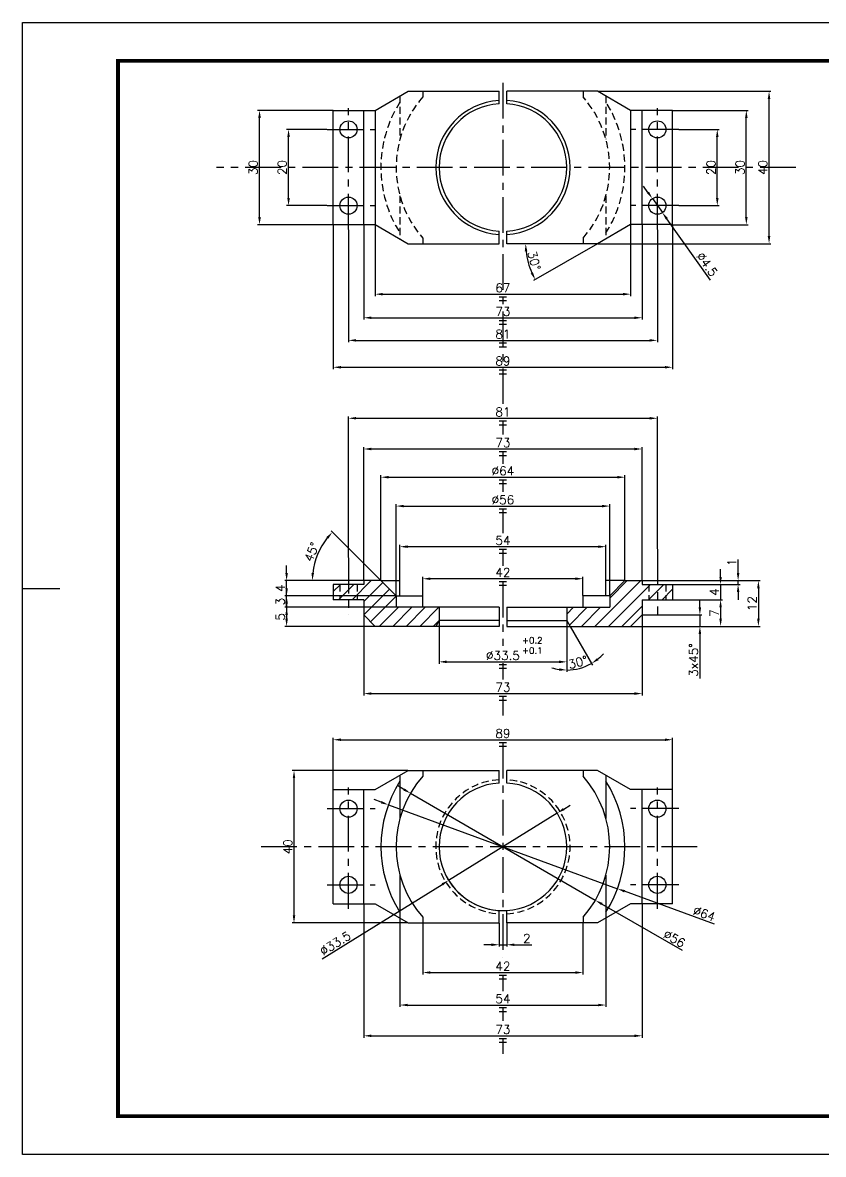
# Model space of a CAD drawing. Extents: x 0 to 420, y 0 to 297.
# Drawn here: x 0 to 210, y 0 to 297 of the extents above; entities that cross this region are included whole.
import ezdxf

# ---------------------------------------------------------------- set-up
doc = ezdxf.new("R2010")
doc.units = 0
doc.header["$LTSCALE"] = 7.5
doc.header["$MEASUREMENT"] = 0
doc.linetypes.add('CENTER', pattern=[2, 1.25, -0.25, 0.25, -0.25])
doc.linetypes.add('HIDDEN', pattern=[0.375, 0.25, -0.125])
doc.layers.get('0').update_dxf_attribs({"linetype": 'CONTINUOUS'})
doc.layers.get('DEFPOINTS').update_dxf_attribs({"linetype": 'CONTINUOUS'})
for name, color, linetype in [('0-CO', 3, 'CONTINUOUS'), ('CL', 1, 'CENTER'), ('CO', 3, 'CONTINUOUS'), ('OC', 1, 'HIDDEN'), ('RY', 5, 'CONTINUOUS')]:
    doc.layers.add(name, color=color, linetype=linetype)
doc.styles.add('ROMANS', font='ROMANS.SHX')
doc.dimstyles.new('1', dxfattribs={"dimtxt": 2.3, "dimasz": 2, "dimexe": 0.5, "dimexo": 0.0625, "dimgap": 0.5, "dimtad": 1, "dimdec": 4, "dimdsep": 46, "dimtxsty": 'ROMANS', "dimcen": -2, "dimclrt": 7, "dimadec": 0, "dimazin": 0, "dimtfac": 0.869565, "dimtdec": 4, "dimtmove": 0, "dimatfit": 3, "dimfxl": 1, "dimtolj": 1, "dimarcsym": 0})

# ---------------------------------------------------------------- blocks, each defined once
blk = doc.blocks.new('A3G')
blk.add_line((0, 148.5), (9.75, 148.5))
blk.add_lwpolyline([(0, 297), (420, 297), (420, 0), (0, 0)], close=True)
at = {"const_width": 1}
blk.add_lwpolyline([(25, 287), (410, 287), (410, 10), (25, 10)], close=True, dxfattribs=at)
blk = doc.blocks.new('*D3')
at = {"layer": 'CO', "color": 0, "lineweight": -2}
for p, q in [((150.87, 278.98), (196.26, 278.98)), ((195.76, 240.98), (195.76, 276.98)), ((150.87, 238.98), (196.26, 238.98))]:
    blk.add_line(p, q, dxfattribs=at)
at = {"layer": 'CO', "color": 0}
for points in [[(195.42, 276.98), (196.09, 276.98), (195.76, 278.98)], [(195.42, 240.98), (196.09, 240.98), (195.76, 238.98)]]:
    blk.add_solid(points, dxfattribs=at)
at = {"layer": 'DEFPOINTS', "color": 0}
for p in [(150.8, 278.98), (195.76, 278.98), (150.8, 238.98)]:
    blk.add_point(p, dxfattribs=at)
at = {"layer": 'CO', "color": 7, "insert": (194.11, 258.98), "char_height": 2.3, "attachment_point": 5, "rotation": 90, "style": 'ROMANS'}
blk.add_mtext('\\A1;40', dxfattribs=at)
blk = doc.blocks.new('*D4')
at = {"layer": 'CO', "color": 0, "lineweight": -2}
for p, q in [((172.12, 268.98), (182.68, 268.98)), ((182.18, 250.98), (182.18, 266.98)), ((172.12, 248.98), (182.68, 248.98))]:
    blk.add_line(p, q, dxfattribs=at)
at = {"layer": 'CO', "color": 0}
for points in [[(181.85, 266.98), (182.52, 266.98), (182.18, 268.98)], [(181.85, 250.98), (182.52, 250.98), (182.18, 248.98)]]:
    blk.add_solid(points, dxfattribs=at)
at = {"layer": 'DEFPOINTS', "color": 0}
for p in [(172.06, 268.98), (182.18, 268.98), (172.06, 248.98)]:
    blk.add_point(p, dxfattribs=at)
at = {"layer": 'CO', "color": 7, "insert": (180.53, 258.98), "char_height": 2.3, "attachment_point": 5, "rotation": 90, "style": 'ROMANS'}
blk.add_mtext('\\A1;20', dxfattribs=at)
blk = doc.blocks.new('*D5')
at = {"layer": 'CO', "color": 0, "lineweight": -2}
for p, q in [((170.53, 273.98), (190.3, 273.98)), ((189.8, 245.98), (189.8, 271.98)), ((170.53, 243.98), (190.3, 243.98))]:
    blk.add_line(p, q, dxfattribs=at)
at = {"layer": 'CO', "color": 0}
for points in [[(189.47, 271.98), (190.14, 271.98), (189.8, 273.98)], [(189.47, 245.98), (190.14, 245.98), (189.8, 243.98)]]:
    blk.add_solid(points, dxfattribs=at)
at = {"layer": 'DEFPOINTS', "color": 0}
for p in [(170.46, 273.98), (189.8, 273.98), (170.46, 243.98)]:
    blk.add_point(p, dxfattribs=at)
at = {"layer": 'CO', "color": 7, "insert": (188.15, 258.98), "char_height": 2.3, "attachment_point": 5, "rotation": 90, "style": 'ROMANS'}
blk.add_mtext('\\A1;30', dxfattribs=at)
blk = doc.blocks.new('*D6')
at = {"layer": 'CO', "color": 0, "lineweight": -2}
for p, q in [((79.81, 268.98), (69.24, 268.98)), ((69.74, 250.98), (69.74, 266.98)), ((79.81, 248.98), (69.24, 248.98))]:
    blk.add_line(p, q, dxfattribs=at)
at = {"layer": 'CO', "color": 0}
for points in [[(69.41, 266.98), (70.08, 266.98), (69.74, 268.98)], [(69.41, 250.98), (70.08, 250.98), (69.74, 248.98)]]:
    blk.add_solid(points, dxfattribs=at)
at = {"layer": 'DEFPOINTS', "color": 0}
for p in [(69.74, 268.98), (79.87, 268.98), (79.87, 248.98)]:
    blk.add_point(p, dxfattribs=at)
at = {"layer": 'CO', "color": 7, "insert": (68.09, 258.98), "char_height": 2.3, "attachment_point": 5, "rotation": 90, "style": 'ROMANS'}
blk.add_mtext('\\A1;20', dxfattribs=at)
blk = doc.blocks.new('*D7')
at = {"layer": 'CO', "color": 0, "lineweight": -2}
for p, q in [((81.4, 273.98), (61.63, 273.98)), ((62.13, 245.98), (62.13, 271.98)), ((81.4, 243.98), (61.63, 243.98))]:
    blk.add_line(p, q, dxfattribs=at)
at = {"layer": 'CO', "color": 0}
for points in [[(61.79, 271.98), (62.46, 271.98), (62.13, 273.98)], [(61.79, 245.98), (62.46, 245.98), (62.13, 243.98)]]:
    blk.add_solid(points, dxfattribs=at)
at = {"layer": 'DEFPOINTS', "color": 0}
for p in [(62.13, 273.98), (81.46, 273.98), (81.46, 243.98)]:
    blk.add_point(p, dxfattribs=at)
at = {"layer": 'CO', "color": 7, "insert": (60.48, 258.98), "char_height": 2.3, "attachment_point": 5, "rotation": 90, "style": 'ROMANS'}
blk.add_mtext('\\A1;30', dxfattribs=at)
blk = doc.blocks.new('*D8')
at = {"layer": 'CO', "color": 0, "lineweight": -2}
for p, q in [((81.46, 243.92), (81.46, 206.06)), ((170.46, 243.92), (170.46, 206.06)), ((83.46, 206.56), (168.46, 206.56))]:
    blk.add_line(p, q, dxfattribs=at)
at = {"layer": 'CO', "color": 0}
for points in [[(83.46, 206.89), (83.46, 206.23), (81.46, 206.56)], [(168.46, 206.89), (168.46, 206.23), (170.46, 206.56)]]:
    blk.add_solid(points, dxfattribs=at)
at = {"layer": 'DEFPOINTS', "color": 0}
for p in [(81.46, 243.98), (170.46, 243.98), (170.46, 206.56)]:
    blk.add_point(p, dxfattribs=at)
at = {"layer": 'CO', "color": 7, "insert": (125.96, 208.21), "char_height": 2.3, "attachment_point": 5, "style": 'ROMANS'}
blk.add_mtext('\\A1;89', dxfattribs=at)
blk = doc.blocks.new('*D9')
at = {"layer": 'CO', "color": 0, "lineweight": -2}
for p, q in [((140.2, 89.56), (111.73, 71.9)), ((141.9, 90.61), (143.6, 91.66)), ((78.56, 51.32), (110.03, 70.84))]:
    blk.add_line(p, q, dxfattribs=at)
blk.add_arc((125.96, 80.73), 16.75, 210.1013, 273.2089, dxfattribs=at)
at = {"layer": 'CO', "color": 0}
for points in [[(141.72, 90.89), (142.07, 90.33), (140.2, 89.56)], [(109.86, 71.13), (110.21, 70.56), (111.73, 71.9)]]:
    blk.add_solid(points, dxfattribs=at)
at = {"layer": 'DEFPOINTS', "color": 0}
for p in [(140.2, 89.56), (111.73, 71.9)]:
    blk.add_point(p, dxfattribs=at)
at = {"layer": 'CO', "color": 7, "insert": (81.98, 55.38), "char_height": 2.3, "attachment_point": 5, "rotation": 31.8117, "style": 'ROMANS'}
blk.add_mtext('\\A1;∅33.5', dxfattribs=at)
blk = doc.blocks.new('*D10')
at = {"layer": 'CO', "color": 0, "lineweight": -2}
for p, q in [((100, 95.76), (98.27, 96.76)), ((101.73, 94.76), (150.19, 66.69)), ((173.04, 53.47), (151.93, 65.69))]:
    blk.add_line(p, q, dxfattribs=at)
at = {"layer": 'CO', "color": 0}
for points in [[(100.17, 96.05), (99.84, 95.47), (101.73, 94.76)], [(152.09, 65.98), (151.76, 65.4), (150.19, 66.69)]]:
    blk.add_solid(points, dxfattribs=at)
at = {"layer": 'DEFPOINTS', "color": 0}
for p in [(101.73, 94.76), (150.19, 66.69)]:
    blk.add_point(p, dxfattribs=at)
at = {"layer": 'CO', "color": 7, "insert": (170.92, 56.6), "char_height": 2.3, "attachment_point": 5, "rotation": 329.9248, "style": 'ROMANS'}
blk.add_mtext('\\A1;∅56', dxfattribs=at)
blk = doc.blocks.new('*D11')
at = {"layer": 'CO', "color": 0, "lineweight": -2}
for p, q in [((94.04, 92.42), (92.16, 93.1)), ((95.92, 91.73), (156.01, 69.72)), ((181.45, 60.41), (157.89, 69.04))]:
    blk.add_line(p, q, dxfattribs=at)
at = {"layer": 'CO', "color": 0}
for points in [[(94.15, 92.73), (93.92, 92.1), (95.92, 91.73)], [(158.01, 69.35), (157.78, 68.72), (156.01, 69.72)]]:
    blk.add_solid(points, dxfattribs=at)
at = {"layer": 'DEFPOINTS', "color": 0}
for p in [(95.92, 91.73), (156.01, 69.72)]:
    blk.add_point(p, dxfattribs=at)
at = {"layer": 'CO', "color": 7, "insert": (178.77, 63.15), "char_height": 2.3, "attachment_point": 5, "rotation": 339.8888, "style": 'ROMANS'}
blk.add_mtext('\\A1;∅64', dxfattribs=at)
blk = doc.blocks.new('*D12')
at = {"layer": 'CO', "color": 0, "lineweight": -2}
for p, q in [((124.96, 60.66), (124.96, 54.51)), ((126.96, 60.66), (126.96, 54.51)), ((122.96, 55.01), (120.96, 55.01)), ((124.96, 55.01), (126.96, 55.01)), ((128.96, 55.01), (133.5, 55.01))]:
    blk.add_line(p, q, dxfattribs=at)
at = {"layer": 'CO', "color": 0}
for points in [[(122.96, 55.34), (122.96, 54.68), (124.96, 55.01)], [(128.96, 55.34), (128.96, 54.68), (126.96, 55.01)]]:
    blk.add_solid(points, dxfattribs=at)
at = {"layer": 'DEFPOINTS', "color": 0}
for p in [(124.96, 60.73), (126.96, 60.73), (126.96, 55.01)]:
    blk.add_point(p, dxfattribs=at)
at = {"layer": 'CO', "color": 7, "insert": (132.23, 56.66), "char_height": 2.3, "attachment_point": 5, "style": 'ROMANS'}
blk.add_mtext('\\A1;2', dxfattribs=at)
blk = doc.blocks.new('*D13')
at = {"layer": 'CO', "color": 0, "lineweight": -2}
for p, q in [((104.96, 60.66), (104.96, 47.22)), ((146.96, 60.66), (146.96, 47.22)), ((106.96, 47.72), (144.96, 47.72))]:
    blk.add_line(p, q, dxfattribs=at)
at = {"layer": 'CO', "color": 0}
for points in [[(106.96, 48.05), (106.96, 47.38), (104.96, 47.72)], [(144.96, 48.05), (144.96, 47.38), (146.96, 47.72)]]:
    blk.add_solid(points, dxfattribs=at)
at = {"layer": 'DEFPOINTS', "color": 0}
for p in [(104.96, 60.73), (146.96, 60.73), (146.96, 47.72)]:
    blk.add_point(p, dxfattribs=at)
at = {"layer": 'CO', "color": 7, "insert": (125.96, 49.37), "char_height": 2.3, "attachment_point": 5, "style": 'ROMANS'}
blk.add_mtext('\\A1;42', dxfattribs=at)
blk = doc.blocks.new('*D14')
at = {"layer": 'CO', "color": 0, "lineweight": -2}
for p, q in [((98.96, 61.91), (98.96, 38.69)), ((152.96, 61.91), (152.96, 38.69)), ((100.96, 39.19), (150.96, 39.19))]:
    blk.add_line(p, q, dxfattribs=at)
at = {"layer": 'CO', "color": 0}
for points in [[(100.96, 39.52), (100.96, 38.86), (98.96, 39.19)], [(150.96, 39.52), (150.96, 38.86), (152.96, 39.19)]]:
    blk.add_solid(points, dxfattribs=at)
at = {"layer": 'DEFPOINTS', "color": 0}
for p in [(98.96, 61.97), (152.96, 61.97), (152.96, 39.19)]:
    blk.add_point(p, dxfattribs=at)
at = {"layer": 'CO', "color": 7, "insert": (125.96, 40.84), "char_height": 2.3, "attachment_point": 5, "style": 'ROMANS'}
blk.add_mtext('\\A1;54', dxfattribs=at)
blk = doc.blocks.new('*D15')
at = {"layer": 'CO', "color": 0, "lineweight": -2}
for p, q in [((89.46, 65.66), (89.46, 30.61)), ((162.46, 65.66), (162.46, 30.61)), ((91.46, 31.11), (160.46, 31.11))]:
    blk.add_line(p, q, dxfattribs=at)
at = {"layer": 'CO', "color": 0}
for points in [[(91.46, 31.45), (91.46, 30.78), (89.46, 31.11)], [(160.46, 31.45), (160.46, 30.78), (162.46, 31.11)]]:
    blk.add_solid(points, dxfattribs=at)
at = {"layer": 'DEFPOINTS', "color": 0}
for p in [(89.46, 65.73), (162.46, 65.73), (162.46, 31.11)]:
    blk.add_point(p, dxfattribs=at)
at = {"layer": 'CO', "color": 7, "insert": (125.96, 32.76), "char_height": 2.3, "attachment_point": 5, "style": 'ROMANS'}
blk.add_mtext('\\A1;73', dxfattribs=at)
blk = doc.blocks.new('*D16')
at = {"layer": 'CO', "color": 0, "lineweight": -2}
for p, q in [((89.46, 243.92), (89.46, 219.05)), ((162.46, 243.92), (162.46, 219.05)), ((91.46, 219.55), (160.46, 219.55))]:
    blk.add_line(p, q, dxfattribs=at)
at = {"layer": 'CO', "color": 0}
for points in [[(91.46, 219.88), (91.46, 219.22), (89.46, 219.55)], [(160.46, 219.88), (160.46, 219.22), (162.46, 219.55)]]:
    blk.add_solid(points, dxfattribs=at)
at = {"layer": 'DEFPOINTS', "color": 0}
for p in [(89.46, 243.98), (162.46, 243.98), (162.46, 219.55)]:
    blk.add_point(p, dxfattribs=at)
at = {"layer": 'CO', "color": 7, "insert": (125.96, 221.2), "char_height": 2.3, "attachment_point": 5, "style": 'ROMANS'}
blk.add_mtext('\\A1;73', dxfattribs=at)
blk = doc.blocks.new('*D17')
at = {"layer": 'CO', "color": 0, "lineweight": -2}
for p, q in [((85.46, 242.66), (85.46, 213.12)), ((166.46, 242.66), (166.46, 213.12)), ((87.46, 213.62), (164.46, 213.62))]:
    blk.add_line(p, q, dxfattribs=at)
at = {"layer": 'CO', "color": 0}
for points in [[(87.46, 213.95), (87.46, 213.29), (85.46, 213.62)], [(164.46, 213.95), (164.46, 213.29), (166.46, 213.62)]]:
    blk.add_solid(points, dxfattribs=at)
at = {"layer": 'DEFPOINTS', "color": 0}
for p in [(85.46, 242.72), (166.46, 242.72), (166.46, 213.62)]:
    blk.add_point(p, dxfattribs=at)
at = {"layer": 'CO', "color": 7, "insert": (125.96, 215.27), "char_height": 2.3, "attachment_point": 5, "style": 'ROMANS'}
blk.add_mtext('\\A1;81', dxfattribs=at)
blk = doc.blocks.new('*D18')
at = {"layer": 'CO', "color": 0, "lineweight": -2}
for p, q in [((164, 252.44), (162.83, 254.07)), ((165.16, 250.81), (167.77, 247.15)), ((180.44, 229.4), (168.93, 245.52))]:
    blk.add_line(p, q, dxfattribs=at)
at = {"layer": 'CO', "color": 0}
for points in [[(164.27, 252.63), (163.72, 252.25), (165.16, 250.81)], [(169.2, 245.72), (168.66, 245.33), (167.77, 247.15)]]:
    blk.add_solid(points, dxfattribs=at)
at = {"layer": 'DEFPOINTS', "color": 0}
for p in [(165.16, 250.81), (167.77, 247.15)]:
    blk.add_point(p, dxfattribs=at)
at = {"layer": 'CO', "color": 7, "insert": (179.49, 233.57), "char_height": 2.3, "attachment_point": 5, "rotation": 305.5174, "style": 'ROMANS'}
blk.add_mtext('\\A1;∅4.5', dxfattribs=at)
blk = doc.blocks.new('*D19')
at = {"layer": 'CO', "color": 0, "lineweight": -2}
for p, q in [((92.46, 243.92), (92.46, 225.24)), ((159.46, 243.92), (159.46, 225.24)), ((94.46, 225.74), (157.46, 225.74))]:
    blk.add_line(p, q, dxfattribs=at)
at = {"layer": 'CO', "color": 0}
for points in [[(94.46, 226.07), (94.46, 225.4), (92.46, 225.74)], [(157.46, 226.07), (157.46, 225.4), (159.46, 225.74)]]:
    blk.add_solid(points, dxfattribs=at)
at = {"layer": 'DEFPOINTS', "color": 0}
for p in [(92.46, 243.98), (159.46, 243.98), (159.46, 225.74)]:
    blk.add_point(p, dxfattribs=at)
at = {"layer": 'CO', "color": 7, "insert": (125.96, 227.39), "char_height": 2.3, "attachment_point": 5, "style": 'ROMANS'}
blk.add_mtext('\\A1;67', dxfattribs=at)
blk = doc.blocks.new('*D20')
at = {"layer": 'CO', "color": 0, "lineweight": -2}
blk.add_line((150.75, 238.95), (134.01, 229.29), dxfattribs=at)
blk.add_arc((150.8, 238.98), 18.89, 186.07, 203.93, dxfattribs=at)
at = {"layer": 'CO', "color": 0}
for points in [[(131.69, 236.97), (132.36, 237), (131.92, 238.98)], [(133.84, 231.47), (133.24, 231.17), (134.45, 229.54)]]:
    blk.add_solid(points, dxfattribs=at)
at = {"layer": 'DEFPOINTS', "color": 0}
for p in [(159.46, 243.98), (126.96, 238.98), (150.8, 238.98), (150.8, 238.98), (132.2, 235.7)]:
    blk.add_point(p, dxfattribs=at)
at = {"layer": 'CO', "color": 7, "insert": (134.15, 234.52), "char_height": 2.3, "attachment_point": 5, "rotation": 285, "style": 'ROMANS'}
blk.add_mtext('\\A1;30°', dxfattribs=at)
blk = doc.blocks.new('*D21')
at = {"layer": 'CO', "color": 0, "lineweight": -2}
for p, q in [((109.21, 140), (109.21, 128.75)), ((142.71, 140), (142.71, 128.75)), ((111.21, 129.25), (140.71, 129.25))]:
    blk.add_line(p, q, dxfattribs=at)
at = {"layer": 'CO', "color": 0}
for points in [[(111.21, 129.59), (111.21, 128.92), (109.21, 129.25)], [(140.71, 129.59), (140.71, 128.92), (142.71, 129.25)]]:
    blk.add_solid(points, dxfattribs=at)
at = {"layer": 'DEFPOINTS', "color": 0}
for p in [(109.21, 140.06), (142.71, 140.06), (142.71, 129.25)]:
    blk.add_point(p, dxfattribs=at)
at = {"layer": 'CO', "color": 7, "insert": (125.96, 130.9), "char_height": 2.3, "attachment_point": 5, "style": 'ROMANS'}
blk.add_mtext('\\A1;%%C33.5', dxfattribs=at)
blk = doc.blocks.new('*D22')
at = {"layer": 'CO', "color": 0, "lineweight": -2}
for p, q in [((89.46, 141.5), (89.46, 120.42)), ((162.46, 141.5), (162.46, 120.42)), ((91.46, 120.92), (160.46, 120.92))]:
    blk.add_line(p, q, dxfattribs=at)
at = {"layer": 'CO', "color": 0}
for points in [[(91.46, 121.26), (91.46, 120.59), (89.46, 120.92)], [(160.46, 121.26), (160.46, 120.59), (162.46, 120.92)]]:
    blk.add_solid(points, dxfattribs=at)
at = {"layer": 'DEFPOINTS', "color": 0}
for p in [(89.46, 141.56), (162.46, 141.56), (162.46, 120.92)]:
    blk.add_point(p, dxfattribs=at)
at = {"layer": 'CO', "color": 7, "insert": (125.96, 122.57), "char_height": 2.3, "attachment_point": 5, "style": 'ROMANS'}
blk.add_mtext('\\A1;73', dxfattribs=at)
blk = doc.blocks.new('*D23')
at = {"layer": 'CO', "color": 0, "lineweight": -2}
for p, q in [((104.96, 146.62), (104.96, 151.56)), ((146.96, 146.62), (146.96, 151.56)), ((144.96, 151.06), (106.96, 151.06))]:
    blk.add_line(p, q, dxfattribs=at)
at = {"layer": 'CO', "color": 0}
for points in [[(106.96, 151.4), (106.96, 150.73), (104.96, 151.06)], [(144.96, 151.4), (144.96, 150.73), (146.96, 151.06)]]:
    blk.add_solid(points, dxfattribs=at)
at = {"layer": 'DEFPOINTS', "color": 0}
for p in [(104.96, 151.06), (104.96, 146.56), (146.96, 146.56)]:
    blk.add_point(p, dxfattribs=at)
at = {"layer": 'CO', "color": 7, "insert": (125.96, 152.71), "char_height": 2.3, "attachment_point": 5, "style": 'ROMANS'}
blk.add_mtext('\\A1;42', dxfattribs=at)
blk = doc.blocks.new('*D24')
at = {"layer": 'CO', "color": 0, "lineweight": -2}
for p, q in [((98.96, 150.62), (98.96, 159.97)), ((150.96, 159.47), (100.96, 159.47)), ((152.96, 150.62), (152.96, 159.97))]:
    blk.add_line(p, q, dxfattribs=at)
at = {"layer": 'CO', "color": 0}
for points in [[(100.96, 159.81), (100.96, 159.14), (98.96, 159.47)], [(150.96, 159.81), (150.96, 159.14), (152.96, 159.47)]]:
    blk.add_solid(points, dxfattribs=at)
at = {"layer": 'DEFPOINTS', "color": 0}
for p in [(98.96, 159.47), (98.96, 150.56), (152.96, 150.56)]:
    blk.add_point(p, dxfattribs=at)
at = {"layer": 'CO', "color": 7, "insert": (125.96, 161.12), "char_height": 2.3, "attachment_point": 5, "style": 'ROMANS'}
blk.add_mtext('\\A1;54', dxfattribs=at)
blk = doc.blocks.new('*D25')
at = {"layer": 'CO', "color": 0, "lineweight": -2}
for p, q in [((97.96, 146.62), (97.96, 170.63)), ((99.96, 170.13), (151.96, 170.13)), ((153.96, 146.62), (153.96, 170.63))]:
    blk.add_line(p, q, dxfattribs=at)
at = {"layer": 'CO', "color": 0}
for points in [[(99.96, 170.46), (99.96, 169.79), (97.96, 170.13)], [(151.96, 170.46), (151.96, 169.79), (153.96, 170.13)]]:
    blk.add_solid(points, dxfattribs=at)
at = {"layer": 'DEFPOINTS', "color": 0}
for p in [(153.96, 170.13), (97.96, 146.56), (153.96, 146.56)]:
    blk.add_point(p, dxfattribs=at)
at = {"layer": 'CO', "color": 7, "insert": (125.96, 171.78), "char_height": 2.3, "attachment_point": 5, "style": 'ROMANS'}
blk.add_mtext('\\A1;%%C56', dxfattribs=at)
blk = doc.blocks.new('*D26')
at = {"layer": 'CO', "color": 0, "lineweight": -2}
for p, q in [((93.96, 150.62), (93.96, 178.2)), ((157.96, 150.62), (157.96, 178.2)), ((95.96, 177.7), (155.96, 177.7))]:
    blk.add_line(p, q, dxfattribs=at)
at = {"layer": 'CO', "color": 0}
for points in [[(95.96, 178.04), (95.96, 177.37), (93.96, 177.7)], [(155.96, 178.04), (155.96, 177.37), (157.96, 177.7)]]:
    blk.add_solid(points, dxfattribs=at)
at = {"layer": 'DEFPOINTS', "color": 0}
for p in [(157.96, 177.7), (93.96, 150.56), (157.96, 150.56)]:
    blk.add_point(p, dxfattribs=at)
at = {"layer": 'CO', "color": 7, "insert": (125.96, 179.35), "char_height": 2.3, "attachment_point": 5, "style": 'ROMANS'}
blk.add_mtext('\\A1;%%C64', dxfattribs=at)
blk = doc.blocks.new('*D27')
at = {"layer": 'CO', "color": 0, "lineweight": -2}
for p, q in [((89.46, 150.62), (89.46, 185.61)), ((91.46, 185.11), (160.46, 185.11)), ((162.46, 150.62), (162.46, 185.61))]:
    blk.add_line(p, q, dxfattribs=at)
at = {"layer": 'CO', "color": 0}
for points in [[(91.46, 185.44), (91.46, 184.77), (89.46, 185.11)], [(160.46, 185.44), (160.46, 184.77), (162.46, 185.11)]]:
    blk.add_solid(points, dxfattribs=at)
at = {"layer": 'DEFPOINTS', "color": 0}
for p in [(162.46, 185.11), (89.46, 150.56), (162.46, 150.56)]:
    blk.add_point(p, dxfattribs=at)
at = {"layer": 'CO', "color": 7, "insert": (125.96, 186.76), "char_height": 2.3, "attachment_point": 5, "style": 'ROMANS'}
blk.add_mtext('\\A1;73', dxfattribs=at)
blk = doc.blocks.new('*D28')
at = {"layer": 'CO', "color": 0, "lineweight": -2}
for p, q in [((85.46, 156.65), (85.46, 193.67)), ((87.46, 193.17), (164.46, 193.17)), ((166.46, 158.87), (166.46, 193.67))]:
    blk.add_line(p, q, dxfattribs=at)
at = {"layer": 'CO', "color": 0}
for points in [[(87.46, 193.51), (87.46, 192.84), (85.46, 193.17)], [(164.46, 193.51), (164.46, 192.84), (166.46, 193.17)]]:
    blk.add_solid(points, dxfattribs=at)
at = {"layer": 'DEFPOINTS', "color": 0}
for p in [(166.46, 193.17), (166.46, 158.81), (85.46, 156.59)]:
    blk.add_point(p, dxfattribs=at)
at = {"layer": 'CO', "color": 7, "insert": (125.96, 194.82), "char_height": 2.3, "attachment_point": 5, "style": 'ROMANS'}
blk.add_mtext('\\A1;81', dxfattribs=at)
blk = doc.blocks.new('*D29')
at = {"layer": 'CO', "color": 0, "lineweight": -2}
for p, q in [((142.71, 140), (142.71, 126.59)), ((143.61, 138.51), (149.45, 128.4))]:
    blk.add_line(p, q, dxfattribs=at)
for start, end in [(308.8458, 317.6917), (270, 300), (252.3083, 261.1542)]:
    blk.add_arc((142.71, 140.06), 12.97, start, end, dxfattribs=at)
at = {"layer": 'CO', "color": 0}
for points in [[(151.04, 129.69), (150.66, 130.24), (149.2, 128.83)], [(140.75, 127.58), (140.69, 126.92), (142.71, 127.09)]]:
    blk.add_solid(points, dxfattribs=at)
at = {"layer": 'DEFPOINTS', "color": 0}
for p in [(142.71, 143.56), (142.71, 140.06), (142.71, 140.06), (143.58, 138.56), (144.97, 127.29)]:
    blk.add_point(p, dxfattribs=at)
at = {"layer": 'CO', "color": 7, "insert": (145.64, 129.13), "char_height": 2.3, "attachment_point": 5, "rotation": 15, "style": 'ROMANS'}
blk.add_mtext('\\A1;30°', dxfattribs=at)
blk = doc.blocks.new('*D30')
at = {"layer": 'CO', "color": 0, "lineweight": -2}
for p, q in [((187.64, 152.56), (187.64, 156.11)), ((162.53, 150.56), (188.14, 150.56)), ((170.53, 149.56), (188.14, 149.56)), ((187.64, 149.56), (187.64, 150.56)), ((187.64, 147.56), (187.64, 145.56))]:
    blk.add_line(p, q, dxfattribs=at)
at = {"layer": 'CO', "color": 0}
for points in [[(187.31, 152.56), (187.98, 152.56), (187.64, 150.56)], [(187.31, 147.56), (187.98, 147.56), (187.64, 149.56)]]:
    blk.add_solid(points, dxfattribs=at)
at = {"layer": 'DEFPOINTS', "color": 0}
for p in [(162.46, 150.56), (170.46, 149.56), (187.64, 150.56)]:
    blk.add_point(p, dxfattribs=at)
at = {"layer": 'CO', "color": 7, "insert": (185.99, 155.33), "char_height": 2.3, "attachment_point": 5, "rotation": 90, "style": 'ROMANS'}
blk.add_mtext('\\A1;1', dxfattribs=at)
blk = doc.blocks.new('*D31')
at = {"layer": 'CO', "color": 0, "lineweight": -2}
for p, q in [((183.05, 151.56), (183.05, 153.56)), ((170.53, 149.56), (183.55, 149.56)), ((183.05, 149.56), (183.05, 145.56)), ((170.53, 145.56), (183.55, 145.56)), ((183.05, 143.56), (183.05, 141.56))]:
    blk.add_line(p, q, dxfattribs=at)
at = {"layer": 'CO', "color": 0}
for points in [[(182.72, 151.56), (183.38, 151.56), (183.05, 149.56)], [(182.72, 143.56), (183.38, 143.56), (183.05, 145.56)]]:
    blk.add_solid(points, dxfattribs=at)
at = {"layer": 'DEFPOINTS', "color": 0}
for p in [(170.46, 149.56), (170.46, 145.56), (183.05, 145.56)]:
    blk.add_point(p, dxfattribs=at)
at = {"layer": 'CO', "color": 7, "insert": (181.4, 147.56), "char_height": 2.3, "attachment_point": 5, "rotation": 90, "style": 'ROMANS'}
blk.add_mtext('\\A1;4', dxfattribs=at)
blk = doc.blocks.new('*D32')
at = {"layer": 'CO', "color": 0, "lineweight": -2}
for p, q in [((170.53, 145.56), (183.55, 145.56)), ((183.05, 143.56), (183.05, 140.56)), ((159.53, 138.56), (183.55, 138.56))]:
    blk.add_line(p, q, dxfattribs=at)
at = {"layer": 'CO', "color": 0}
for points in [[(182.72, 143.56), (183.38, 143.56), (183.05, 145.56)], [(182.72, 140.56), (183.38, 140.56), (183.05, 138.56)]]:
    blk.add_solid(points, dxfattribs=at)
at = {"layer": 'DEFPOINTS', "color": 0}
for p in [(170.46, 145.56), (159.46, 138.56), (183.05, 138.56)]:
    blk.add_point(p, dxfattribs=at)
at = {"layer": 'CO', "color": 7, "insert": (181.4, 142.06), "char_height": 2.3, "attachment_point": 5, "rotation": 90, "style": 'ROMANS'}
blk.add_mtext('\\A1;7', dxfattribs=at)
blk = doc.blocks.new('*D33')
at = {"layer": 'CO', "color": 0, "lineweight": -2}
for p, q in [((177.62, 143.56), (177.62, 145.56)), ((162.53, 141.56), (178.12, 141.56)), ((177.62, 141.56), (177.62, 138.56)), ((159.53, 138.56), (178.12, 138.56)), ((177.62, 136.56), (177.62, 124.91))]:
    blk.add_line(p, q, dxfattribs=at)
at = {"layer": 'CO', "color": 0}
for points in [[(177.29, 143.56), (177.95, 143.56), (177.62, 141.56)], [(177.29, 136.56), (177.95, 136.56), (177.62, 138.56)]]:
    blk.add_solid(points, dxfattribs=at)
at = {"layer": 'DEFPOINTS', "color": 0}
for p in [(162.46, 141.56), (159.46, 138.56), (177.62, 138.56)]:
    blk.add_point(p, dxfattribs=at)
at = {"layer": 'CO', "color": 7, "insert": (175.97, 129.73), "char_height": 2.3, "attachment_point": 5, "rotation": 90, "style": 'ROMANS'}
blk.add_mtext('\\A1;3x45%%D', dxfattribs=at)
blk = doc.blocks.new('*D34')
at = {"layer": 'CO', "color": 0, "lineweight": -2}
for p, q in [((162.53, 150.56), (193.46, 150.56)), ((192.96, 148.56), (192.96, 140.56)), ((159.53, 138.56), (193.46, 138.56))]:
    blk.add_line(p, q, dxfattribs=at)
at = {"layer": 'CO', "color": 0}
for points in [[(192.63, 148.56), (193.3, 148.56), (192.96, 150.56)], [(192.63, 140.56), (193.3, 140.56), (192.96, 138.56)]]:
    blk.add_solid(points, dxfattribs=at)
at = {"layer": 'DEFPOINTS', "color": 0}
for p in [(162.46, 150.56), (159.46, 138.56), (192.96, 138.56)]:
    blk.add_point(p, dxfattribs=at)
at = {"layer": 'CO', "color": 7, "insert": (191.31, 144.56), "char_height": 2.3, "attachment_point": 5, "rotation": 90, "style": 'ROMANS'}
blk.add_mtext('\\A1;12', dxfattribs=at)
blk = doc.blocks.new('*D35')
at = {"layer": 'CO', "color": 0, "lineweight": -2}
for p, q in [((97.9, 143.56), (68.73, 143.56)), ((69.23, 141.56), (69.23, 140.56)), ((92.4, 138.56), (68.73, 138.56))]:
    blk.add_line(p, q, dxfattribs=at)
at = {"layer": 'CO', "color": 0}
for points in [[(68.9, 141.56), (69.56, 141.56), (69.23, 143.56)], [(68.9, 140.56), (69.56, 140.56), (69.23, 138.56)]]:
    blk.add_solid(points, dxfattribs=at)
at = {"layer": 'DEFPOINTS', "color": 0}
for p in [(97.96, 143.56), (69.23, 138.56), (92.46, 138.56)]:
    blk.add_point(p, dxfattribs=at)
at = {"layer": 'CO', "color": 7, "insert": (67.58, 141.06), "char_height": 2.3, "attachment_point": 5, "rotation": 90, "style": 'ROMANS'}
blk.add_mtext('\\A1;5', dxfattribs=at)
blk = doc.blocks.new('*D36')
at = {"layer": 'CO', "color": 0, "lineweight": -2}
for p, q in [((69.23, 148.56), (69.23, 150.56)), ((97.9, 146.56), (68.73, 146.56)), ((69.23, 143.56), (69.23, 146.56)), ((97.9, 143.56), (68.73, 143.56)), ((69.23, 141.56), (69.23, 139.56))]:
    blk.add_line(p, q, dxfattribs=at)
at = {"layer": 'CO', "color": 0}
for points in [[(68.9, 148.56), (69.56, 148.56), (69.23, 146.56)], [(68.9, 141.56), (69.56, 141.56), (69.23, 143.56)]]:
    blk.add_solid(points, dxfattribs=at)
at = {"layer": 'DEFPOINTS', "color": 0}
for p in [(69.23, 146.56), (97.96, 146.56), (97.96, 143.56)]:
    blk.add_point(p, dxfattribs=at)
at = {"layer": 'CO', "color": 7, "insert": (67.58, 145.06), "char_height": 2.3, "attachment_point": 5, "rotation": 90, "style": 'ROMANS'}
blk.add_mtext('\\A1;3', dxfattribs=at)
blk = doc.blocks.new('*D37')
at = {"layer": 'CO', "color": 0, "lineweight": -2}
for p, q in [((69.23, 152.56), (69.23, 154.56)), ((89.4, 150.56), (68.73, 150.56)), ((69.23, 146.56), (69.23, 150.56)), ((97.9, 146.56), (68.73, 146.56)), ((69.23, 144.56), (69.23, 142.56))]:
    blk.add_line(p, q, dxfattribs=at)
at = {"layer": 'CO', "color": 0}
for points in [[(68.9, 152.56), (69.56, 152.56), (69.23, 150.56)], [(68.9, 144.56), (69.56, 144.56), (69.23, 146.56)]]:
    blk.add_solid(points, dxfattribs=at)
at = {"layer": 'DEFPOINTS', "color": 0}
for p in [(69.23, 150.56), (89.46, 150.56), (97.96, 146.56)]:
    blk.add_point(p, dxfattribs=at)
at = {"layer": 'CO', "color": 7, "insert": (67.58, 148.56), "char_height": 2.3, "attachment_point": 5, "rotation": 90, "style": 'ROMANS'}
blk.add_mtext('\\A1;4', dxfattribs=at)
blk = doc.blocks.new('*D38')
at = {"layer": 'CO', "color": 0, "lineweight": -2}
for p, q in [((93.92, 150.6), (80.89, 163.63)), ((89.4, 150.56), (75.48, 150.56))]:
    blk.add_line(p, q, dxfattribs=at)
blk.add_arc((93.96, 150.56), 17.99, 141.3734, 173.6266, dxfattribs=at)
at = {"layer": 'CO', "color": 0}
for points in [[(79.66, 162.01), (80.16, 161.57), (81.24, 163.28)], [(76.42, 152.54), (75.75, 152.58), (75.98, 150.56)]]:
    blk.add_solid(points, dxfattribs=at)
at = {"layer": 'DEFPOINTS', "color": 0}
for p in [(78.39, 159.56), (89.46, 150.56), (93.96, 150.56), (93.96, 150.56), (97.96, 146.56)]:
    blk.add_point(p, dxfattribs=at)
at = {"layer": 'CO', "color": 7, "insert": (75.82, 158.08), "char_height": 2.3, "attachment_point": 5, "rotation": 67.5, "style": 'ROMANS'}
blk.add_mtext('\\A1;45°', dxfattribs=at)
blk = doc.blocks.new('*D39')
at = {"layer": 'CO', "color": 0, "lineweight": -2}
for p, q in [((101.06, 100.73), (70.67, 100.73)), ((71.17, 62.73), (71.17, 98.73)), ((101.06, 60.73), (70.67, 60.73))]:
    blk.add_line(p, q, dxfattribs=at)
at = {"layer": 'CO', "color": 0}
for points in [[(70.84, 98.73), (71.5, 98.73), (71.17, 100.73)], [(70.84, 62.73), (71.5, 62.73), (71.17, 60.73)]]:
    blk.add_solid(points, dxfattribs=at)
at = {"layer": 'DEFPOINTS', "color": 0}
for p in [(71.17, 100.73), (101.12, 100.73), (101.12, 60.73)]:
    blk.add_point(p, dxfattribs=at)
at = {"layer": 'CO', "color": 7, "insert": (69.52, 80.73), "char_height": 2.3, "attachment_point": 5, "rotation": 90, "style": 'ROMANS'}
blk.add_mtext('\\A1;40', dxfattribs=at)
blk = doc.blocks.new('*D40')
at = {"layer": 'CO', "color": 0, "lineweight": -2}
for p, q in [((81.46, 95.79), (81.46, 109.31)), ((83.46, 108.81), (168.46, 108.81)), ((170.46, 95.79), (170.46, 109.31))]:
    blk.add_line(p, q, dxfattribs=at)
at = {"layer": 'CO', "color": 0}
for points in [[(83.46, 109.14), (83.46, 108.48), (81.46, 108.81)], [(168.46, 109.14), (168.46, 108.48), (170.46, 108.81)]]:
    blk.add_solid(points, dxfattribs=at)
at = {"layer": 'DEFPOINTS', "color": 0}
for p in [(170.46, 108.81), (81.46, 95.73), (170.46, 95.73)]:
    blk.add_point(p, dxfattribs=at)
at = {"layer": 'CO', "color": 7, "insert": (125.96, 110.46), "char_height": 2.3, "attachment_point": 5, "style": 'ROMANS'}
blk.add_mtext('\\A1;89', dxfattribs=at)
blk = doc.blocks.new('TOL')
at = {"layer": '0-CO', "style": 'ROMANS'}
for tag, p in [('TOLSUP', (2.34, 3.94)), ('TOLINF', (2.34, 1.29))]:
    blk.add_attdef(tag, p, '', height=1.64, dxfattribs=at)

msp = doc.modelspace()

# ---------------------------------------------------------------- hatches: boundary and pattern name
at = {"layer": 'RY'}
h = msp.add_hatch(dxfattribs=at)
h.set_pattern_fill('ANSI31', color=256, scale=20, style=0)
h.set_pattern_definition([(45, (21308.0057, -11941.0902), (-1.76776695, 1.76776695), [])])
h.paths.add_polyline_path([(83.21433, 149.56075), (81.46433, 149.56075), (81.46433, 145.56075), (83.21433, 145.56075)])
h.paths.add_polyline_path([(83.21433, 149.56075), (83.21433, 145.56075), (85.46433, 145.56075), (85.46433, 149.56075)])
h.paths.add_polyline_path([(85.46433, 149.56075), (85.46433, 145.56075), (87.71433, 145.56075), (87.71433, 149.56075)])
h.paths.add_polyline_path([(89.46433, 150.56075), (89.46433, 149.56075), (87.71433, 149.56075), (87.71433, 145.56075), (89.46433, 145.56075), (89.46433, 141.56075), (92.46433, 138.56075), (108.3483, 138.56075), (109.21433, 140.06075), (109.21433, 143.56075), (97.96433, 143.56075), (97.96433, 146.56075), (93.96433, 150.56075)])
h.paths.add_polyline_path([(159.46433, 138.56075), (162.46433, 141.56075), (162.46433, 145.56075), (164.21433, 145.56075), (164.21433, 149.56075), (162.46433, 149.56075), (162.46433, 150.56075), (157.96433, 150.56075), (153.96433, 146.56075), (153.96433, 143.56075), (142.71433, 143.56075), (142.71433, 140.06075), (143.58035, 138.56075)])
h.paths.add_polyline_path([(166.46433, 149.56075), (164.21433, 149.56075), (164.21433, 145.56075), (166.46433, 145.56075)])
h.paths.add_polyline_path([(166.46433, 145.56075), (168.71433, 145.56075), (168.71433, 149.56075), (166.46433, 149.56075)])
h.paths.add_polyline_path([(168.71433, 145.56075), (170.46433, 145.56075), (170.46433, 149.56075), (168.71433, 149.56075)])

# ---------------------------------------------------------------- linework, layer by layer
for p, q in [((92.46433, 273.98112), (101.12458, 278.98112)), ((101.12458, 278.98112), (124.96433, 278.98112)), ((124.96433, 275.70124), (124.96433, 278.98112)), ((126.96433, 275.70124), (126.96433, 278.98112)), ((150.80407, 278.98112), (126.96433, 278.98112)), ((159.46433, 273.98112), (150.80407, 278.98112)), ((81.46433, 243.98112), (81.46433, 273.98112)), ((81.46433, 273.98112), (92.46433, 273.98112)), ((89.46433, 243.98112), (89.46433, 273.98112)), ((92.46433, 273.98112), (92.46433, 243.98112)), ((170.46433, 273.98112), (159.46433, 273.98112)), ((159.46433, 273.98112), (159.46433, 243.98112)), ((162.46433, 243.98112), (162.46433, 273.98112)), ((170.46433, 243.98112), (170.46433, 273.98112)), ((81.46433, 243.98112), (92.46433, 243.98112)), ((92.46433, 243.98112), (101.12458, 238.98112)), ((159.46433, 243.98112), (150.80407, 238.98112)), ((170.46433, 243.98112), (159.46433, 243.98112)), ((124.96433, 238.98112), (124.96433, 242.26099)), ((126.96433, 238.98112), (126.96433, 242.26099)), ((101.12458, 238.98112), (124.96433, 238.98112)), ((150.80407, 238.98112), (126.96433, 238.98112)), ((81.46433, 149.56075), (81.46433, 145.56075)), ((89.46433, 149.56075), (81.46433, 149.56075)), ((89.46433, 150.56075), (89.46433, 149.56075)), ((93.96433, 150.56075), (89.46433, 150.56075)), ((93.96433, 150.56075), (97.96433, 146.56075)), ((93.96433, 150.56075), (98.96433, 150.56075)), ((98.96433, 146.56075), (98.96433, 150.56075)), ((152.96433, 146.56075), (152.96433, 150.56075)), ((157.96433, 150.56075), (152.96433, 150.56075)), ((157.96433, 150.56075), (153.96433, 146.56075)), ((157.96433, 150.56075), (162.46433, 150.56075)), ((162.46433, 150.56075), (162.46433, 149.56075)), ((162.46433, 149.56075), (170.46433, 149.56075)), ((170.46433, 149.56075), (170.46433, 145.56075)), ((89.46433, 145.56075), (81.46433, 145.56075)), ((89.46433, 145.56075), (89.46433, 141.56075)), ((97.96433, 146.56075), (97.96433, 143.56075)), ((97.96433, 146.56075), (104.96433, 146.56075)), ((104.96433, 143.56075), (104.96433, 146.56075)), ((146.96433, 143.56075), (146.96433, 146.56075)), ((153.96433, 146.56075), (146.96433, 146.56075)), ((153.96433, 146.56075), (153.96433, 143.56075)), ((162.46433, 145.56075), (162.46433, 141.56075)), ((162.46433, 145.56075), (170.46433, 145.56075)), ((124.96433, 143.56075), (97.96433, 143.56075)), ((109.21433, 143.56075), (109.21433, 140.06075)), ((124.96433, 143.56075), (124.96433, 138.56075)), ((126.96433, 143.56075), (126.96433, 138.56075)), ((126.96433, 143.56075), (153.96433, 143.56075)), ((142.71433, 143.56075), (142.71433, 140.06075)), ((89.46433, 141.56075), (92.46433, 138.56075)), ((109.21433, 140.06075), (108.3483, 138.56075)), ((124.96433, 140.06075), (109.21433, 140.06075)), ((126.96433, 140.06075), (142.71433, 140.06075)), ((142.71433, 140.06075), (143.58035, 138.56075)), ((162.46433, 141.56075), (159.46433, 138.56075)), ((124.96433, 138.56075), (92.46433, 138.56075)), ((126.96433, 138.56075), (159.46433, 138.56075)), ((92.46433, 95.72656), (101.12458, 100.72656)), ((98.96433, 99.47933), (98.96433, 88.14276)), ((101.12458, 100.72656), (124.96433, 100.72656)), ((104.96433, 100.72656), (104.96433, 99.24682)), ((124.96433, 97.44668), (124.96433, 100.72656)), ((126.96433, 97.44668), (126.96433, 100.72656)), ((150.80407, 100.72656), (126.96433, 100.72656)), ((146.96433, 100.72656), (146.96433, 99.24682)), ((159.46433, 95.72656), (150.80407, 100.72656)), ((152.96433, 99.47933), (152.96433, 88.14276)), ((81.46433, 65.72656), (81.46433, 95.72656)), ((81.46433, 95.72656), (92.46433, 95.72656)), ((89.46433, 65.72656), (89.46433, 95.72656)), ((170.46433, 95.72656), (159.46433, 95.72656)), ((162.46433, 65.72656), (162.46433, 95.72656)), ((170.46433, 65.72656), (170.46433, 95.72656)), ((98.96433, 73.31036), (98.96433, 61.97378)), ((152.96433, 73.31036), (152.96433, 61.97378)), ((81.46433, 65.72656), (92.46433, 65.72656)), ((92.46433, 65.72656), (101.12458, 60.72656)), ((159.46433, 65.72656), (150.80407, 60.72656)), ((170.46433, 65.72656), (159.46433, 65.72656)), ((124.96433, 60.72656), (124.96433, 64.00643)), ((126.96433, 60.72656), (126.96433, 64.00643)), ((101.12458, 60.72656), (124.96433, 60.72656)), ((104.96433, 62.2063), (104.96433, 60.72656)), ((150.80407, 60.72656), (126.96433, 60.72656)), ((146.96433, 62.2063), (146.96433, 60.72656))]:
    msp.add_line(p, q)
for centre in [(85.46433, 268.98112), (166.46433, 268.98112), (85.46433, 248.98112), (166.46433, 248.98112), (85.46433, 90.72656), (166.46433, 90.72656), (85.46433, 70.72656), (166.46433, 70.72656)]:
    msp.add_circle(centre, 2.25)
for centre, radius, start, end in [((125.96433, 258.98112), 17.61603, 93.2542299, 266.7457701), ((125.96433, 258.98112), 17.61603, 273.2542299, 86.7457701), ((125.96433, 258.98112), 16.75, 93.4226788, 266.5773212), ((125.96433, 258.98112), 16.75, 273.4226788, 86.5773212), ((125.96433, 80.72656), 28, 138.5903779, 221.4096221), ((125.96433, 80.72656), 28, 318.5903779, 41.4096221), ((125.96433, 80.72656), 32, 147.538255, 212.461745), ((125.96433, 80.72656), 16.75, 93.4226788, 266.5773212), ((125.96433, 80.72656), 16.75, 273.4226788, 86.5773212), ((125.96433, 80.72656), 32, 327.538255, 32.461745)]:
    msp.add_arc(centre, radius, start, end)
at = {"layer": 'CL'}
for p, q in [((125.96433, 281.23169), (125.96433, 196.97717)), ((85.46433, 242.72241), (85.46433, 274.56209)), ((166.46433, 242.72241), (166.46433, 274.56209)), ((79.86967, 268.98112), (92.46433, 268.98112)), ((172.05898, 268.98112), (159.46433, 268.98112)), ((202.76247, 258.98112), (50.87271, 258.98112)), ((79.86967, 248.98112), (92.46433, 248.98112)), ((172.05898, 248.98112), (159.46433, 248.98112)), ((125.96433, 192.39975), (125.96433, 188.89097)), ((125.96433, 184.33413), (125.96433, 181.17951)), ((125.96433, 176.92909), (125.96433, 173.85412)), ((125.96433, 169.35193), (125.96433, 162.97907)), ((125.96433, 158.69854), (125.96433, 154.41159)), ((166.46433, 158.80648), (166.46433, 141.58316)), ((85.46433, 156.58865), (85.46433, 141.58316)), ((125.96433, 150.28971), (125.96433, 133.41694)), ((125.96433, 128.93129), (125.96433, 124.59034)), ((125.96433, 120.15028), (125.96433, 115.19439)), ((125.96433, 108.03611), (125.96433, 51.77316)), ((85.46433, 64.46785), (85.46433, 96.30753)), ((166.46433, 64.46785), (166.46433, 96.30753)), ((79.86967, 90.72656), (92.46433, 90.72656)), ((172.05898, 90.72656), (159.46433, 90.72656)), ((176.94806, 80.72656), (60.75374, 80.72656)), ((79.86967, 70.72656), (92.46433, 70.72656)), ((172.05898, 70.72656), (159.46433, 70.72656)), ((125.96433, 46.94378), (125.96433, 42.85139)), ((125.96433, 38.41705), (125.96433, 35.01358)), ((125.96433, 30.3404), (125.96433, 26.34855))]:
    msp.add_line(p, q, dxfattribs=at)
at = {"layer": 'CO'}
for p, q in [((126.93624, 224.96208), (124.93612, 224.96208)), ((126.93624, 223.96208), (124.93612, 223.96208)), ((126.93624, 218.7759), (124.93612, 218.7759)), ((126.93624, 217.7759), (124.93612, 217.7759)), ((126.93624, 212.84436), (124.93612, 212.84436)), ((126.93624, 211.84436), (124.93612, 211.84436)), ((126.93624, 205.78653), (124.93612, 205.78653)), ((126.93624, 204.78653), (124.93612, 204.78653)), ((126.93624, 192.39975), (124.93612, 192.39975)), ((126.93624, 191.39975), (124.93612, 191.39975)), ((126.93624, 184.33413), (124.93612, 184.33413)), ((126.93624, 183.33413), (124.93612, 183.33413)), ((126.93624, 176.92909), (124.93612, 176.92909)), ((126.93624, 175.92909), (124.93612, 175.92909)), ((126.93624, 169.35193), (124.93612, 169.35193)), ((126.93624, 168.35193), (124.93612, 168.35193)), ((126.93624, 158.69854), (124.93612, 158.69854)), ((126.93624, 157.69854), (124.93612, 157.69854)), ((126.93624, 150.28971), (124.93612, 150.28971)), ((126.93624, 149.28971), (124.93612, 149.28971)), ((126.93624, 128.47817), (124.93612, 128.47817)), ((126.93624, 127.47817), (124.93612, 127.47817)), ((126.93624, 120.15028), (124.93612, 120.15028)), ((126.93624, 119.15028), (124.93612, 119.15028)), ((126.93624, 108.03611), (124.93612, 108.03611)), ((126.93624, 107.03611), (124.93612, 107.03611)), ((126.93624, 46.94378), (124.93612, 46.94378)), ((126.93624, 45.94378), (124.93612, 45.94378)), ((126.93624, 38.41705), (124.93612, 38.41705)), ((126.93624, 37.41705), (124.93612, 37.41705)), ((126.93624, 30.3404), (124.93612, 30.3404)), ((126.93624, 29.3404), (124.93612, 29.3404))]:
    msp.add_line(p, q, dxfattribs=at)
at = {"layer": 'OC'}
for p, q in [((98.96433, 277.73389), (98.96433, 266.39732)), ((104.96433, 278.98112), (104.96433, 277.50138)), ((146.96433, 278.98112), (146.96433, 277.50138)), ((152.96433, 277.73389), (152.96433, 266.39732)), ((98.96433, 251.56492), (98.96433, 240.22834)), ((152.96433, 251.56492), (152.96433, 240.22834)), ((104.96433, 240.46086), (104.96433, 238.98112)), ((146.96433, 240.46086), (146.96433, 238.98112)), ((83.21433, 149.56075), (83.21433, 145.56075)), ((87.71433, 149.56075), (87.71433, 145.56075)), ((164.21433, 149.56075), (164.21433, 145.56075)), ((168.71433, 149.56075), (168.71433, 145.56075))]:
    msp.add_line(p, q, dxfattribs=at)
for centre, radius, start, end in [((125.96433, 258.98112), 28, 138.5903779, 221.4096221), ((125.96433, 258.98112), 28, 318.5903779, 41.4096221), ((125.96433, 258.98112), 32, 147.538255, 212.461745), ((125.96433, 258.98112), 32, 327.538255, 32.461745), ((125.96433, 80.72656), 17.61603, 93.2542299, 266.7457701), ((125.96433, 80.72656), 17.61603, 273.2542299, 86.7457701)]:
    msp.add_arc(centre, radius, start, end, dxfattribs=at)

# ---------------------------------------------------------------- block references
msp.add_blockref('A3G', (0, 0))
at = {"layer": 'CO'}
msp.add_blockref('TOL', (128.64559, 130.10865), dxfattribs=at).add_auto_attribs({'TOLINF': '+0.1', 'TOLSUP': '+0.2'})

# ---------------------------------------------------------------- dimensions: what is measured, and where the dimension line sits
for base, p1, p2, picture, middle in [((195.75719, 278.98112), (150.80407, 238.98112), (150.80407, 278.98112), '*D3', (194.10719, 258.98112)), ((62.12596, 273.98112), (81.46433, 243.98112), (81.46433, 273.98112), '*D7', (60.47596, 258.98112)), ((189.80269, 273.98112), (170.46433, 243.98112), (170.46433, 273.98112), '*D5', (188.15269, 258.98112)), ((69.74371, 268.98112), (79.86967, 248.98112), (79.86967, 268.98112), '*D6', (68.09371, 258.98112)), ((182.18495, 268.98112), (172.05898, 248.98112), (172.05898, 268.98112), '*D4', (180.53495, 258.98112)), ((69.2298, 150.56075), (97.96433, 146.56075), (89.46433, 150.56075), '*D37', (67.5798, 148.56075)), ((187.64493, 150.56075), (170.46433, 149.56075), (162.46433, 150.56075), '*D30', (185.99493, 155.33456)), ((183.0485, 145.56075), (170.46433, 149.56075), (170.46433, 145.56075), '*D31', (181.3985, 147.56075)), ((69.2298, 146.56075), (97.96433, 143.56075), (97.96433, 146.56075), '*D36', (67.5798, 145.06075)), ((192.96475, 138.56075), (162.46433, 150.56075), (159.46433, 138.56075), '*D34', (191.31475, 144.56075)), ((183.0485, 138.56075), (170.46433, 145.56075), (159.46433, 138.56075), '*D32', (181.3985, 142.06075)), ((69.2298, 138.56075), (97.96433, 143.56075), (92.46433, 138.56075), '*D35', (67.5798, 141.06075)), ((71.16943, 100.72656), (101.12458, 60.72656), (101.12458, 100.72656), '*D39', (69.51943, 80.72656))]:
    dim = msp.add_linear_dim(base=base, p1=p1, p2=p2, angle=90, dimstyle='1', dxfattribs=at)
    dim.commit()
    dim.dimension.update_dxf_attribs({"geometry": picture, "text_midpoint": middle})
for p1, p2, picture, middle in [((165.15719, 250.81248), (167.77146, 247.14975), '*D18', (178.14648, 232.61386)), ((101.73402, 94.75839), (150.19463, 66.69473), '*D10', (170.09546, 55.17011)), ((95.91545, 91.72952), (156.0132, 69.72359), '*D11', (178.20065, 61.59923)), ((140.19823, 89.55596), (111.73042, 71.89715), '*D9', (82.84538, 53.97954))]:
    dim = msp.add_diameter_dim_2p(p1=p1, p2=p2, dimstyle='1', dxfattribs=at)
    dim.commit()
    dim.dimension.update_dxf_attribs({"geometry": picture, "text_midpoint": middle, "dimtype": 163})
for base, p1, p2, picture, middle in [((170.46433, 206.56053), (81.46433, 243.98112), (170.46433, 243.98112), '*D8', (125.96433, 208.21053)), ((162.46433, 219.5499), (89.46433, 243.98112), (162.46433, 243.98112), '*D16', (125.96433, 221.1999)), ((159.46433, 225.73608), (92.46433, 243.98112), (159.46433, 243.98112), '*D19', (125.96433, 227.38608)), ((166.46433, 213.61836), (85.46433, 242.72241), (166.46433, 242.72241), '*D17', (125.96433, 215.26836)), ((166.46433, 193.17376), (85.46433, 156.58865), (166.46433, 158.80648), '*D28', (125.96433, 194.82376)), ((162.46433, 185.10813), (89.46433, 150.56075), (162.46433, 150.56075), '*D27', (125.96433, 186.75813)), ((98.96433, 159.47254), (152.96433, 150.56075), (98.96433, 150.56075), '*D24', (125.96433, 161.12254)), ((104.96433, 151.06371), (146.96433, 146.56075), (104.96433, 146.56075), '*D23', (125.96433, 152.71371)), ((162.46433, 120.92428), (89.46433, 141.56075), (162.46433, 141.56075), '*D22', (125.96433, 122.57428)), ((170.46433, 108.81011), (81.46433, 95.72656), (170.46433, 95.72656), '*D40', (125.96433, 110.46011)), ((162.46433, 31.1144), (89.46433, 65.72656), (162.46433, 65.72656), '*D15', (125.96433, 32.7644)), ((152.96433, 39.19105), (98.96433, 61.97378), (152.96433, 61.97378), '*D14', (125.96433, 40.84105)), ((146.96433, 47.71778), (104.96433, 60.72656), (146.96433, 60.72656), '*D13', (125.96433, 49.36778)), ((126.96433, 55.00904), (124.96433, 60.72656), (126.96433, 60.72656), '*D12', (132.23099, 56.65904))]:
    dim = msp.add_linear_dim(base=base, p1=p1, p2=p2, dimstyle='1', dxfattribs=at)
    dim.commit()
    dim.dimension.update_dxf_attribs({"geometry": picture, "text_midpoint": middle})
for base, line1, line2, picture, middle in [((132.20387, 235.7014), ((150.80407, 238.98112), (126.96433, 238.98112)), ((159.46433, 243.98112), (150.80407, 238.98112)), '*D20', (134.15428, 234.51982)), ((78.38551, 159.55519), ((93.96433, 150.56075), (89.46433, 150.56075)), ((93.96433, 150.56075), (97.96433, 146.56075)), '*D38', (75.82038, 158.07622)), ((144.96605, 127.29057), ((142.71433, 143.56075), (142.71433, 140.06075)), ((142.71433, 140.06075), (143.58035, 138.56075)), '*D29', (145.64343, 129.12919))]:
    dim = msp.add_angular_dim_2l(base=base, line1=line1, line2=line2, dimstyle='1', dxfattribs=at)
    dim.commit()
    dim.dimension.update_dxf_attribs({"geometry": picture, "text_midpoint": middle})
for base, p1, p2, picture, middle in [((157.96433, 177.70309), (93.96433, 150.56075), (157.96433, 150.56075), '*D26', (125.96433, 179.35309)), ((153.96433, 170.12593), (97.96433, 146.56075), (153.96433, 146.56075), '*D25', (125.96433, 171.77593)), ((142.71433, 129.25217), (109.21433, 140.06075), (142.71433, 140.06075), '*D21', (125.96433, 130.90217))]:
    dim = msp.add_linear_dim(base=base, p1=p1, p2=p2, text='%%C<>', dimstyle='1', dxfattribs=at)
    dim.commit()
    dim.dimension.update_dxf_attribs({"geometry": picture, "text_midpoint": middle})
dim = msp.add_linear_dim(base=(177.6191, 138.56075), p1=(162.46433, 141.56075), p2=(159.46433, 138.56075), angle=90, text='<>x45%%D', dimstyle='1', dxfattribs=at)
dim.commit()
dim.dimension.update_dxf_attribs({"geometry": '*D33', "text_midpoint": (175.9691, 129.73456)})

doc.saveas('drawing.dxf')
